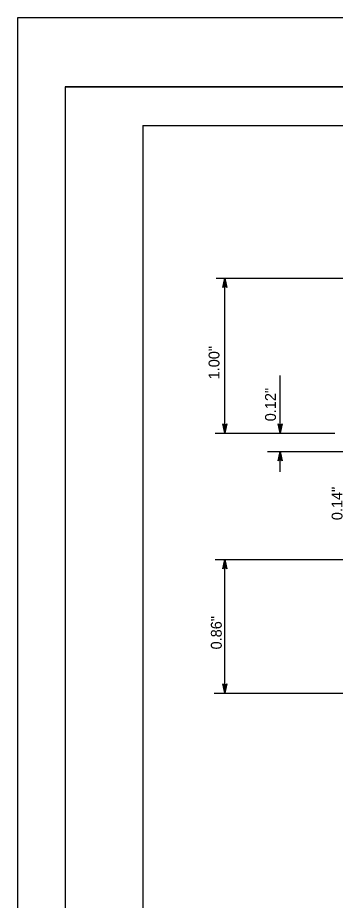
# Model space of a CAD drawing. Extents: x -894 to 866, y -476 to 714.
# Drawn here: x -894 to -689, y 144 to 714 of the extents above; entities that cross this region are included whole.
import ezdxf

# ---------------------------------------------------------------- set-up
doc = ezdxf.new("R2010")
doc.units = 0
for name, color, linetype in [('10 Sheet Format', 7, 'Continuous'), ('56 Stage 3 Anno', 7, 'Continuous'), ('57 Undefined', 7, 'Continuous')]:
    doc.layers.add(name, color=color, linetype=linetype)

msp = doc.modelspace()

# ---------------------------------------------------------------- linework, layer by layer
at = {"layer": '10 Sheet Format'}
for p, q in [((-863.46, 668.96), (836.55, 668.96)), ((-863.46, 668.96), (-863.46, -431.04)), ((-813.45, 643.96), (811.55, 643.96)), ((-813.45, 643.96), (-813.45, -406.04))]:
    msp.add_line(p, q, dxfattribs=at)
for points in [[(-894.04, 713.56), (865.96, 713.56), (865.96, -476.44), (-894.04, -476.44)], [(-863.46, -431.04), (836.55, -431.04), (836.55, 668.96), (-863.46, 668.96)]]:
    msp.add_lwpolyline(points, close=True, dxfattribs=at)
at = {"layer": '56 Stage 3 Anno'}
for p, q in [((-766.15, 545.45), (-656.2, 545.45)), ((-761.86, 539.45), (-760.52, 545.45)), ((-761.5, 539.66), (-760.52, 544.07)), ((-761.14, 539.9), (-760.52, 542.68)), ((-760.79, 540.07), (-760.52, 541.3)), ((-760.52, 445.45), (-760.52, 545.45)), ((-760.52, 545.45), (-760.52, 545.45)), ((-760.52, 545.45), (-759.19, 539.45)), ((-760.52, 542.68), (-759.89, 539.86)), ((-760.52, 541.3), (-760.25, 540.09)), ((-760.51, 544.05), (-759.54, 539.68)), ((-760.52, 540.25), (-761.86, 539.45)), ((-761.86, 539.45), (-761.86, 539.45)), ((-759.19, 539.45), (-760.52, 540.25)), ((-759.19, 539.45), (-759.19, 539.45)), ((-724.86, 445.45), (-724.86, 482.71)), ((-760.52, 445.45), (-761.85, 451.45)), ((-761.85, 451.45), (-761.85, 451.45)), ((-761.85, 451.45), (-760.52, 450.65)), ((-760.52, 446.84), (-761.49, 451.21)), ((-760.51, 448.21), (-761.14, 451.03)), ((-760.51, 449.59), (-760.78, 450.8)), ((-760.52, 450.65), (-759.18, 451.45)), ((-759.18, 451.45), (-760.52, 445.45)), ((-759.53, 451.23), (-760.51, 446.83)), ((-759.89, 450.99), (-760.51, 448.21)), ((-760.24, 450.82), (-760.51, 449.59)), ((-759.18, 451.45), (-759.18, 451.45)), ((-724.86, 445.45), (-726.19, 451.45)), ((-726.19, 451.45), (-726.19, 451.45)), ((-726.19, 451.45), (-724.86, 450.65)), ((-724.87, 446.84), (-725.83, 451.21)), ((-724.86, 448.21), (-725.49, 451.03)), ((-724.86, 449.59), (-725.13, 450.8)), ((-724.86, 450.65), (-723.52, 451.45)), ((-723.52, 451.45), (-724.86, 445.45)), ((-723.88, 451.23), (-724.86, 446.83)), ((-724.24, 450.99), (-724.86, 448.21)), ((-724.59, 450.82), (-724.86, 449.59)), ((-723.52, 451.45), (-723.52, 451.45)), ((-766.74, 445.45), (-689.53, 445.45)), ((-760.52, 445.45), (-760.52, 445.45)), ((-724.86, 445.45), (-724.86, 445.45)), ((-732.94, 433.63), (-593.92, 433.63)), ((-726.2, 427.63), (-724.86, 433.63)), ((-724.86, 420.63), (-724.86, 433.63)), ((-724.86, 433.63), (-724.86, 433.63)), ((-724.86, 433.63), (-723.53, 427.63)), ((-724.86, 428.43), (-726.2, 427.63)), ((-726.2, 427.63), (-726.2, 427.63)), ((-725.85, 427.85), (-724.86, 432.25)), ((-725.49, 428.08), (-724.87, 430.87)), ((-725.14, 428.26), (-724.87, 429.49)), ((-724.87, 430.87), (-724.24, 428.05)), ((-724.87, 429.49), (-724.6, 428.28)), ((-724.86, 432.24), (-723.89, 427.87)), ((-723.53, 427.63), (-724.86, 428.43)), ((-723.53, 427.63), (-723.53, 427.63)), ((-766.74, 363.95), (-653.94, 363.95)), ((-761.86, 357.95), (-760.52, 363.95)), ((-761.5, 358.17), (-760.52, 362.57)), ((-761.14, 358.4), (-760.52, 361.19)), ((-760.79, 358.58), (-760.52, 359.81)), ((-760.52, 277.73), (-760.52, 363.95)), ((-760.52, 363.95), (-760.52, 363.95)), ((-760.52, 363.95), (-759.19, 357.95)), ((-760.52, 361.19), (-759.89, 358.36)), ((-760.52, 359.81), (-760.25, 358.6)), ((-760.51, 362.56), (-759.54, 358.18)), ((-760.52, 358.75), (-761.86, 357.95)), ((-761.86, 357.95), (-761.86, 357.95)), ((-759.19, 357.95), (-760.52, 358.75)), ((-759.19, 357.95), (-759.19, 357.95)), ((-760.52, 277.73), (-761.85, 283.73)), ((-761.85, 283.73), (-761.85, 283.73)), ((-761.85, 283.73), (-760.52, 282.93)), ((-760.52, 279.12), (-761.49, 283.49)), ((-760.51, 280.49), (-761.14, 283.32)), ((-760.51, 281.87), (-760.78, 283.08)), ((-760.52, 282.93), (-759.18, 283.73)), ((-759.18, 283.73), (-760.52, 277.73)), ((-759.53, 283.51), (-760.51, 279.11)), ((-759.89, 283.28), (-760.51, 280.49)), ((-760.24, 283.1), (-760.51, 281.87)), ((-759.18, 283.73), (-759.18, 283.73)), ((-767.33, 277.73), (-657.89, 277.73)), ((-760.52, 277.73), (-760.52, 277.73))]:
    msp.add_line(p, q, dxfattribs=at)

# ---------------------------------------------------------------- texts
at = {"layer": '57 Undefined'}
for s, p in [('1.00"', (-763.95, 480.18)), ('0.12"', (-727.54, 453.14)), ('0.14"', (-684.63, 389.35)), ('0.86"', (-762.48, 305.95))]:
    msp.add_text(s, height=7, rotation=90, dxfattribs=at).set_placement(p)

doc.saveas('drawing.dxf')
